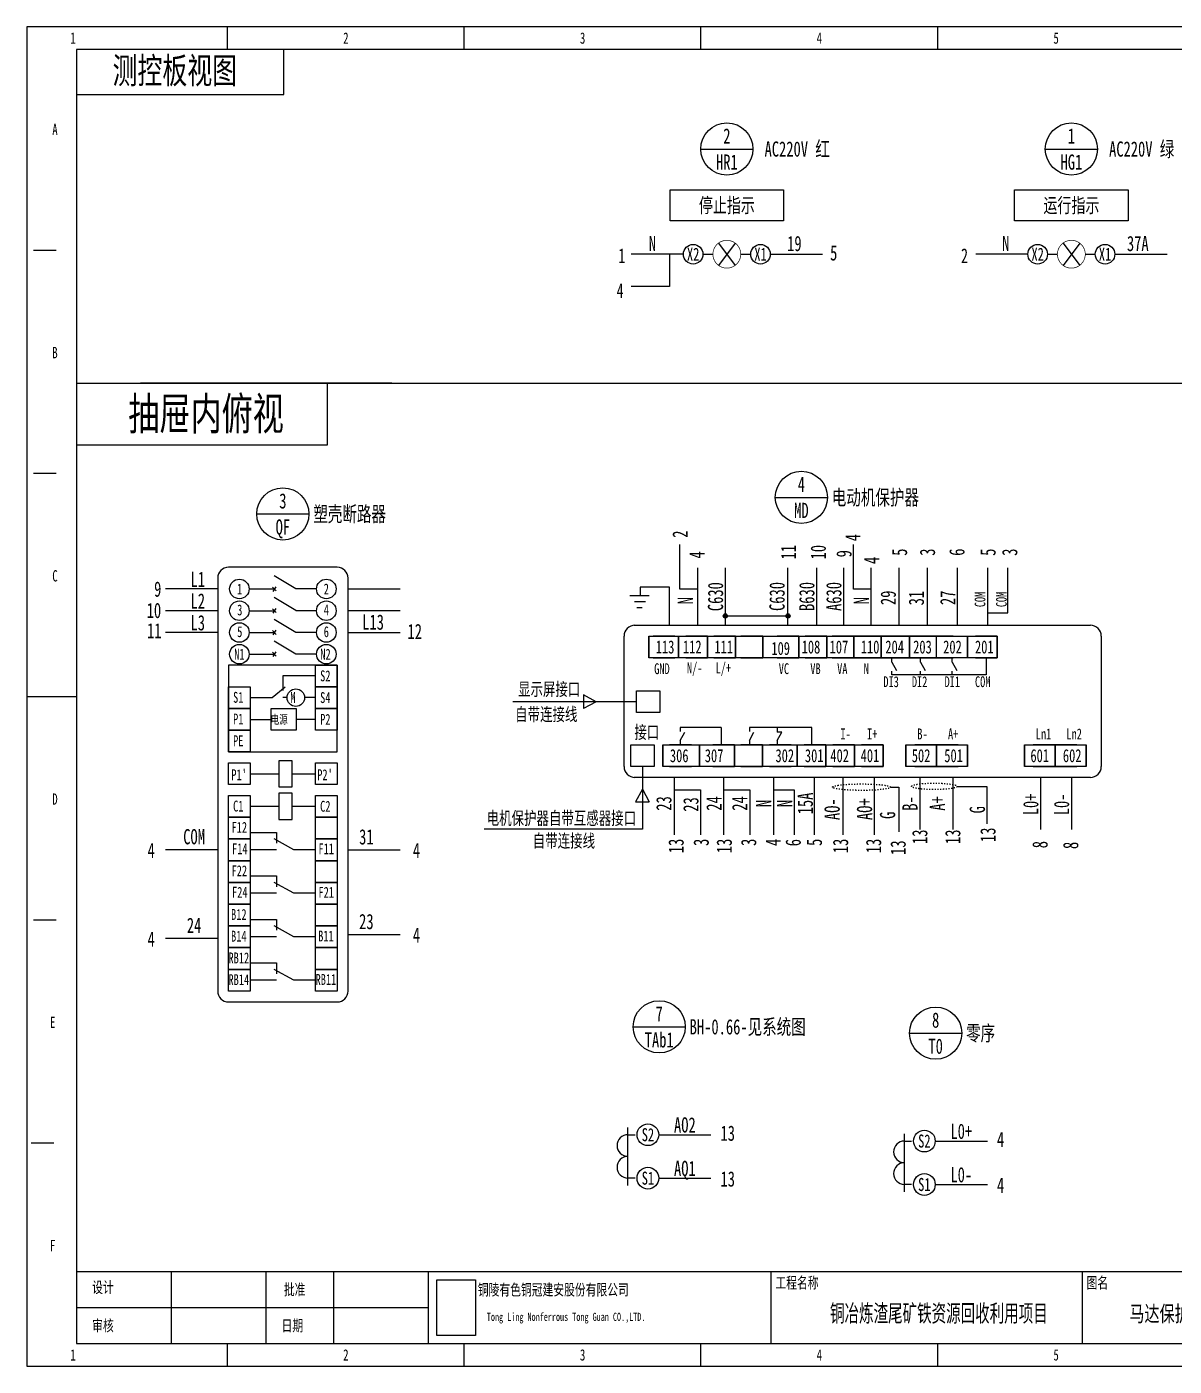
# Model space of a CAD drawing. Header units: millimetres. Extents: x 401220 to 2750366, y -101310 to 943175.
# Drawn here: x 1178653 to 1216088, y 334501 to 378199 of the extents above; entities that cross this region are included whole.
import ezdxf
from ezdxf.enums import TextEntityAlignment as Align

# ---------------------------------------------------------------- set-up
doc = ezdxf.new("R2010")
doc.units = ezdxf.units.MM
doc.linetypes.add('ACAD_ISO03W100', pattern=[30, 12, -18])
doc.layers.add('SW', color=8, linetype='Continuous', lineweight=20)
doc.styles.add('IDQSTYLE', font='NSimSun.ttf', dxfattribs={"width": 0.7})
doc.styles.add('标准', font='NSimSun.ttf', dxfattribs={"width": 0.667})

msp = doc.modelspace()

# ---------------------------------------------------------------- hatches: boundary and pattern name
h = msp.add_hatch(color=256)
h.dxf.hatch_style = 1
h.paths.add_polyline_path([(1201443.53737, 359049.75983, 0.4142135624), (1201374.94872, 358981.17119, 0.4142135624), (1201443.53737, 358912.58255)])
h.paths.add_polyline_path([(1201443.53737, 359049.75983), (1201443.53737, 358981.17119), (1201512.12601, 358981.17119, 0.4142135624)])
h.paths.add_polyline_path([(1201512.12601, 358981.17119), (1201443.53737, 358981.17119), (1201443.53737, 358912.58255, 0.4142135624)])
h = msp.add_hatch(color=256)
h.dxf.hatch_style = 1
h.paths.add_polyline_path([(1203486.61432, 359049.75983, 0.4142135624), (1203418.02568, 358981.17119, 0.4142135624), (1203486.61432, 358912.58255)])
h.paths.add_polyline_path([(1203486.61432, 359049.75983), (1203486.61432, 358981.17119), (1203555.20296, 358981.17119, 0.4142135624)])
h.paths.add_polyline_path([(1203555.20296, 358981.17119), (1203486.61432, 358981.17119), (1203486.61432, 358912.58255, 0.4142135624)])

# ---------------------------------------------------------------- linework, layer by layer
at = {"ltscale": 4}
for p, q in [((1185200.16428, 377463.75772), (1185200.16428, 378199.42319)), ((1192924.65166, 377463.75772), (1192924.65166, 378199.42319)), ((1200649.13904, 377463.75772), (1200649.13904, 378199.42319)), ((1208373.62642, 377463.75772), (1208373.62642, 378199.42319)), ((1187039.32794, 375992.42679), (1187039.32794, 377463.75772)), ((1180271.20566, 375992.42679), (1187039.32794, 375992.42679)), ((1178873.44128, 370916.33509), (1179609.10675, 370916.33509)), ((1178873.44128, 363633.24698), (1179609.10675, 363633.24698)), ((1178652.74164, 356350.15888), (1180271.20566, 356350.15888)), ((1178873.44128, 349067.07078), (1179609.10675, 349067.07078)), ((1178799.87473, 341783.98268), (1179535.5402, 341783.98268)), ((1180271.20566, 337590.68953), (1238535.91048, 337590.68953)), ((1183361.00062, 337590.68953), (1183361.00062, 335236.56004)), ((1186450.79557, 337590.68953), (1186450.79557, 335236.56004)), ((1188657.79196, 337590.68953), (1188657.79196, 335236.56004)), ((1191747.58692, 337590.68953), (1191747.58692, 335236.56004)), ((1202929.70198, 337590.68953), (1202929.70198, 335236.56004)), ((1213081.8854, 337590.68953), (1213081.8854, 335236.56004)), ((1180271.20566, 336413.62479), (1191747.58692, 336413.62479)), ((1185200.16428, 334500.89458), (1185200.16428, 335236.56004)), ((1192924.65166, 334500.89458), (1192924.65166, 335236.56004)), ((1200649.13904, 334500.89458), (1200649.13904, 335236.56004)), ((1208373.62642, 334500.89458), (1208373.62642, 335236.56004))]:
    msp.add_line(p, q, dxfattribs=at)
for p, q in [((1200642.66043, 374211.41144), (1202344.49176, 374211.41144)), ((1211882.63998, 374211.41144), (1213584.47131, 374211.41144)), ((1199641.11283, 372880.87693), (1203346.03935, 372880.87693)), ((1199641.11283, 371871.33808), (1199641.11283, 372880.87693)), ((1203346.03935, 372880.87693), (1203346.03935, 371871.33808)), ((1210881.09239, 372880.87693), (1214586.01891, 372880.87693)), ((1210881.09239, 371871.33808), (1210881.09239, 372880.87693)), ((1214586.01891, 372880.87693), (1214586.01891, 371871.33808)), ((1203346.03935, 371871.33808), (1199641.11283, 371871.33808)), ((1214586.01891, 371871.33808), (1210881.09239, 371871.33808)), ((1201219.86542, 371142.44227), (1201764.45144, 370416.32757)), ((1212459.84497, 371142.44227), (1213004.431, 370416.32757)), ((1200075.38332, 370779.38475), (1198373.55199, 370779.38475)), ((1199625.32436, 370779.38475), (1199625.32436, 369729.57611)), ((1200712.15221, 370779.38486), (1200924.88132, 370779.38492)), ((1200924.88132, 370779.38492), (1201038.33674, 370779.38492)), ((1201945.98012, 370779.38492), (1202059.43554, 370779.38492)), ((1202059.43554, 370779.38492), (1202272.16426, 370779.38486)), ((1202911.76887, 370779.38475), (1204613.6002, 370779.38475)), ((1211315.36287, 370779.38475), (1209613.53154, 370779.38475)), ((1211952.13177, 370779.38486), (1212164.86087, 370779.38492)), ((1212164.86087, 370779.38492), (1212278.3163, 370779.38492)), ((1213185.95967, 370779.38492), (1213299.41509, 370779.38492)), ((1213299.41509, 370779.38492), (1213512.14382, 370779.38486)), ((1214151.74842, 370779.38475), (1215853.57975, 370779.38475)), ((1199625.32436, 369729.57611), (1198373.55199, 369729.57611)), ((1180271.20566, 366569.92199), (1238535.91048, 366569.92199)), ((1190562.15194, 366569.92199), (1182364.79199, 366569.92199)), ((1188468.56561, 364563.27901), (1188468.56561, 366569.92199)), ((1180271.20566, 364563.27901), (1188468.56561, 364563.27901)), ((1203073.49653, 362846.96181), (1204775.32786, 362846.96181)), ((1186156.72698, 362306.14161), (1187858.55831, 362306.14161)), ((1199959.20828, 359856.23903), (1199959.20828, 361312.01173)), ((1205622.18601, 359856.23903), (1205622.18601, 361312.01173)), ((1188780.38362, 360567.00808), (1185234.90168, 360567.00808)), ((1200543.10239, 358675.18436), (1200543.10239, 360548.20184)), ((1201443.53737, 358675.18436), (1201443.53737, 360548.20184)), ((1203486.61432, 358675.18436), (1203486.61432, 360548.20184)), ((1204424.47717, 358675.18436), (1204424.47717, 360548.20184)), ((1205309.86879, 358675.18436), (1205309.86879, 360548.20184)), ((1206206.08012, 358675.18436), (1206206.08012, 360548.20184)), ((1207113.38638, 358675.18436), (1207113.38638, 360548.20184)), ((1208043.30634, 358675.18436), (1208043.30634, 360548.20184)), ((1209020.88363, 358675.18436), (1209020.88363, 360548.20184)), ((1210003.03411, 358675.18436), (1210003.03411, 360548.20184)), ((1210664.65794, 359079.69709), (1210664.65794, 360548.20184)), ((1184880.35348, 360212.45989), (1184880.35348, 346739.62853)), ((1187435.54666, 359857.91169), (1186726.45027, 360283.36952)), ((1189134.93181, 346739.62853), (1189134.93181, 360212.45989)), ((1184880.35348, 359857.9117), (1183178.52215, 359857.9117)), ((1185908.54325, 359857.91169), (1186726.45027, 359857.91169)), ((1186786.51303, 359794.55903), (1186666.38752, 359921.26435)), ((1186774.82681, 359930.80463), (1186679.57355, 359781.19607)), ((1188106.74205, 359857.91169), (1187435.54666, 359857.91169)), ((1189134.93181, 359860.21592), (1190836.76314, 359860.21592)), ((1198331.84974, 359640.74027), (1198955.7277, 359640.74027)), ((1199616.91318, 359915.34894), (1198667.97843, 359915.34894)), ((1198667.97843, 359915.34894), (1198667.97843, 359640.74027)), ((1199616.91318, 359611.6931), (1199616.91318, 359915.34894)), ((1200543.10239, 359856.23903), (1199959.20828, 359856.23903)), ((1206206.08012, 359856.23903), (1205622.18601, 359856.23903)), ((1186785.76312, 359087.37398), (1186665.63761, 359214.0793)), ((1186774.0769, 359223.61958), (1186678.82364, 359074.01102)), ((1187434.79675, 359150.72664), (1186725.70036, 359576.18447)), ((1198475.54385, 359449.76717), (1198842.72203, 359449.76717)), ((1198557.25935, 359251.38068), (1198731.16052, 359251.38068)), ((1199616.91318, 358675.18436), (1199616.91318, 359611.6931)), ((1184880.35348, 359148.81531), (1183178.52215, 359148.81531)), ((1185908.54325, 359148.8153), (1186726.45027, 359148.8153)), ((1187435.54666, 358441.63026), (1186726.45027, 358867.08809)), ((1188106.74205, 359148.8153), (1187435.54666, 359148.8153)), ((1189134.93181, 359151.11953), (1190836.76314, 359151.11953)), ((1201443.53737, 358981.17119), (1202502.26718, 358981.17119)), ((1202502.26718, 358981.17119), (1203486.61432, 358981.17119)), ((1210003.03411, 359079.69709), (1210664.65794, 359079.69709)), ((1180271.20566, 358331.21718), (1180271.20566, 356324.5742)), ((1184880.35348, 358439.71892), (1183178.52215, 358439.71892)), ((1185908.54325, 358439.71892), (1186726.45027, 358439.71892)), ((1186786.51303, 358378.2776), (1186666.38752, 358504.98292)), ((1186774.82681, 358514.5232), (1186679.57355, 358364.91464)), ((1188106.74205, 358439.71892), (1187435.54666, 358439.71892)), ((1189134.93181, 358442.02314), (1190836.76314, 358442.02314)), ((1187435.54666, 357732.53387), (1186726.45027, 358157.9917)), ((1198950.19175, 358320.63617), (1198950.19175, 357611.53978)), ((1199795.25306, 358320.63617), (1199086.15667, 358320.63617)), ((1199918.53845, 358320.63617), (1199918.53845, 357611.53978)), ((1199918.53845, 357611.53978), (1199918.53845, 358320.63617)), ((1200862.99787, 358320.63617), (1200153.90148, 358320.63617)), ((1200862.99787, 357611.53978), (1200862.99787, 358320.63617)), ((1200862.99787, 358320.63617), (1200862.99787, 357611.53978)), ((1201772.24774, 358320.63617), (1201063.15135, 358320.63617)), ((1201772.24774, 357611.53978), (1201772.24774, 358320.63617)), ((1201772.24774, 358320.63617), (1201772.24774, 357611.53978)), ((1202663.20595, 358320.63617), (1201954.10956, 358320.63617)), ((1202663.20595, 358320.63617), (1202663.20595, 357611.53978)), ((1202663.20595, 357611.53978), (1202663.20595, 358320.63617)), ((1203844.64229, 358320.63617), (1203135.54591, 358320.63617)), ((1203844.64229, 357611.53978), (1203844.64229, 358320.63617)), ((1203844.64229, 358320.63617), (1203844.64229, 357611.53978)), ((1204756.53576, 358320.63617), (1204047.43937, 358320.63617)), ((1204756.53576, 357611.53978), (1204756.53576, 358320.63617)), ((1204756.53576, 358320.63617), (1204756.53576, 357611.53978)), ((1205637.34354, 358320.63617), (1204928.24715, 358320.63617)), ((1206346.43993, 358320.63617), (1205637.34354, 358320.63617)), ((1205637.34354, 358320.63617), (1205637.34354, 357611.53978)), ((1205637.34354, 357611.53978), (1205637.34354, 358320.63617)), ((1206525.97561, 358320.63617), (1205816.87922, 358320.63617)), ((1206525.97561, 357611.53978), (1206525.97561, 358320.63617)), ((1207235.07199, 358320.63617), (1206525.97561, 358320.63617)), ((1206525.97561, 358320.63617), (1206525.97561, 357611.53978)), ((1207456.68965, 358320.63617), (1206747.59327, 358320.63617)), ((1207456.68965, 357611.53978), (1207456.68965, 358320.63617)), ((1208165.78604, 358320.63617), (1207456.68965, 358320.63617)), ((1207456.68965, 358320.63617), (1207456.68965, 357611.53978)), ((1208874.88243, 358320.63617), (1208165.78604, 358320.63617)), ((1209343.80171, 357611.53978), (1209343.80171, 358320.63617)), ((1209343.80171, 358320.63617), (1209343.80171, 357611.53978)), ((1210309.73436, 358320.63617), (1209600.63797, 358320.63617)), ((1210309.73436, 357611.53978), (1210309.73436, 358320.63617)), ((1185908.54325, 357730.62253), (1186726.45027, 357730.62253)), ((1186786.51303, 357669.18121), (1186666.38752, 357795.88653)), ((1186774.82681, 357805.42681), (1186679.57355, 357655.81826)), ((1188106.74205, 357730.62253), (1187435.54666, 357730.62253)), ((1199086.15667, 357611.53978), (1199795.25306, 357611.53978)), ((1200153.90148, 357611.53978), (1200862.99787, 357611.53978)), ((1201063.15135, 357611.53978), (1201772.24774, 357611.53978)), ((1201954.10956, 357611.53978), (1202663.20595, 357611.53978)), ((1203135.54591, 357611.53978), (1203844.64229, 357611.53978)), ((1204047.43937, 357611.53978), (1204756.53576, 357611.53978)), ((1204928.24715, 357611.53978), (1205637.34354, 357611.53978)), ((1205637.34354, 357611.53978), (1206346.43993, 357611.53978)), ((1205816.87922, 357611.53978), (1206525.97561, 357611.53978)), ((1206525.97561, 357611.53978), (1207235.07199, 357611.53978)), ((1206747.59327, 357611.53978), (1207456.68965, 357611.53978)), ((1206880.5238, 357473.4793), (1206880.5238, 357611.53978)), ((1206880.5238, 357473.4793), (1207029.95143, 357202.19018)), ((1207456.68965, 357611.53978), (1208165.78604, 357611.53978)), ((1207811.23785, 357473.4793), (1207811.23785, 357611.53978)), ((1207811.23785, 357473.4793), (1207960.66547, 357202.19018)), ((1208165.78604, 357611.53978), (1208874.88243, 357611.53978)), ((1208846.85642, 357473.4793), (1208846.85642, 357611.53978)), ((1208846.85642, 357473.4793), (1208996.28404, 357202.19018)), ((1209600.63797, 357611.53978), (1210309.73436, 357611.53978)), ((1209955.18616, 357611.53978), (1209955.18616, 357053.32534)), ((1188780.38362, 357376.07434), (1185234.90168, 357376.07434)), ((1185234.90168, 357376.07434), (1185234.90168, 354539.68879)), ((1187146.55466, 357021.52615), (1187007.64265, 357021.52615)), ((1187007.64265, 357021.52615), (1187007.64265, 356545.82418)), ((1188071.28723, 357021.52615), (1187146.55466, 357021.52615)), ((1188071.28723, 357376.07434), (1188780.38362, 357376.07434)), ((1188071.28723, 356666.97795), (1188071.28723, 357376.07434)), ((1188780.38362, 357376.07434), (1188780.38362, 356666.97795)), ((1188780.38362, 354539.68879), (1188780.38362, 357376.07434)), ((1206880.5238, 357053.32534), (1206880.5238, 357181.32708)), ((1209955.18616, 357053.32534), (1206880.5238, 357053.32534)), ((1207811.23785, 357053.32534), (1207811.23785, 357181.32708)), ((1208846.85642, 357053.32534), (1208846.85642, 357181.32708)), ((1185234.90168, 356666.97795), (1185943.99807, 356666.97795)), ((1185234.90168, 355957.88156), (1185234.90168, 356666.97795)), ((1185943.99807, 356666.97795), (1185943.99807, 355957.88156)), ((1186653.09445, 356312.42976), (1187085.3909, 356665.99531)), ((1188780.38362, 356666.97795), (1188071.28723, 356666.97795)), ((1188071.28723, 356666.97795), (1188780.38362, 356666.97795)), ((1188071.28723, 355957.88156), (1188071.28723, 356666.97795)), ((1188780.38362, 356666.97795), (1188780.38362, 355957.88156)), ((1185943.99807, 356312.42976), (1186653.09445, 356312.42976)), ((1187146.55466, 356312.42976), (1187007.64265, 356312.42976)), ((1188071.28723, 356312.42976), (1187713.83177, 356312.42976)), ((1198543.07375, 356179.59286), (1194514.27879, 356179.59286)), ((1197223.75208, 356179.59286), (1196811.1465, 356401.45767)), ((1196811.1465, 356401.45767), (1196811.1465, 355957.72806)), ((1197223.75208, 356179.59286), (1196811.1465, 355957.72806)), ((1198543.07375, 356533.50975), (1199304.35617, 356533.50975)), ((1198543.07375, 355825.67598), (1198543.07375, 356533.50975)), ((1199304.35617, 356533.50975), (1199304.35617, 355825.67598)), ((1185943.99807, 355957.88156), (1185234.90168, 355957.88156)), ((1185234.90168, 355957.88156), (1185943.99807, 355957.88156)), ((1185234.90168, 355248.78518), (1185234.90168, 355957.88156)), ((1185943.99807, 355957.88156), (1185943.99807, 355248.78518)), ((1186622.49466, 355957.88156), (1187440.08145, 355957.88156)), ((1186622.49466, 355248.78518), (1186622.49466, 355957.88156)), ((1187440.08145, 355957.88156), (1187440.08145, 355248.78518)), ((1188780.38362, 355957.88156), (1188071.28723, 355957.88156)), ((1188071.28723, 355957.88156), (1188780.38362, 355957.88156)), ((1188071.28723, 355248.78518), (1188071.28723, 355957.88156)), ((1188780.38362, 355957.88156), (1188780.38362, 355248.78518)), ((1199304.35617, 355825.67598), (1198543.07375, 355825.67598)), ((1185943.99807, 355603.33337), (1186622.49466, 355603.33337)), ((1188071.28723, 355603.33337), (1187440.08145, 355603.33337)), ((1201306.35688, 355333.36868), (1199970.72161, 355333.36868)), ((1199970.72161, 355333.36868), (1199970.72161, 355205.36694)), ((1201306.35688, 355333.36868), (1201306.35688, 355205.36694)), ((1204261.38278, 355333.36868), (1202228.0246, 355333.36868)), ((1202228.0246, 355333.36868), (1202228.0246, 355205.36694)), ((1203134.64816, 355333.36868), (1203134.64816, 355184.50383)), ((1204261.38278, 354775.15423), (1204261.38278, 355333.36868)), ((1185943.99807, 355248.78518), (1185234.90168, 355248.78518)), ((1185234.90168, 355248.78518), (1185943.99807, 355248.78518)), ((1185234.90168, 354539.68879), (1185234.90168, 355248.78518)), ((1185943.99807, 355248.78518), (1185943.99807, 354539.68879)), ((1187440.08145, 355248.78518), (1186622.49466, 355248.78518)), ((1188780.38362, 355248.78518), (1188071.28723, 355248.78518)), ((1199970.72161, 354913.21472), (1200120.14924, 355184.50383)), ((1199970.72161, 354913.21472), (1199970.72161, 354775.15423)), ((1201306.35688, 355205.36694), (1201306.35688, 354913.21472)), ((1201306.35688, 354913.21472), (1201306.35688, 354775.15423)), ((1202228.0246, 354913.21472), (1202377.45223, 355184.50383)), ((1202228.0246, 354913.21472), (1202228.0246, 354775.15423)), ((1203134.64816, 354913.21472), (1203284.07578, 355184.50383)), ((1203284.07578, 355184.50383), (1203134.64816, 355184.50383)), ((1203134.64816, 354913.21472), (1203134.64816, 354775.15423)), ((1185943.99807, 354539.68879), (1185234.90168, 354539.68879)), ((1185234.90168, 354539.68879), (1188780.38362, 354539.68879)), ((1198357.66885, 354773.61835), (1199118.95127, 354773.61835)), ((1198357.66885, 354065.78458), (1198357.66885, 354773.61835)), ((1199118.95127, 354773.61835), (1199118.95127, 354065.78458)), ((1199399.84244, 354775.15423), (1199399.84244, 354066.05784)), ((1200334.57437, 354775.15423), (1199625.47798, 354775.15423)), ((1200605.35961, 354066.05784), (1200605.35961, 354775.15423)), ((1200605.35961, 354775.15423), (1200605.35961, 354066.05784)), ((1201740.25205, 354775.15423), (1201031.15566, 354775.15423)), ((1201740.25205, 354775.15423), (1201740.25205, 354066.05784)), ((1201740.25205, 354066.05784), (1201740.25205, 354775.15423)), ((1202652.99138, 354775.15423), (1201943.89499, 354775.15423)), ((1202652.99138, 354066.05784), (1202652.99138, 354775.15423)), ((1202652.99138, 354775.15423), (1202652.99138, 354066.05784)), ((1203595.33613, 354775.15423), (1202886.23974, 354775.15423)), ((1203792.00788, 354066.05784), (1203792.00788, 354775.15423)), ((1203792.00788, 354775.15423), (1203792.00788, 354066.05784)), ((1204723.56779, 354775.15423), (1204014.47141, 354775.15423)), ((1204723.56779, 354775.15423), (1204723.56779, 354066.05784)), ((1204723.56779, 354066.05784), (1204723.56779, 354775.15423)), ((1205659.56852, 354775.15423), (1204950.47214, 354775.15423)), ((1205659.56852, 354066.05784), (1205659.56852, 354775.15423)), ((1205659.56852, 354775.15423), (1205659.56852, 354066.05784)), ((1206593.03164, 354775.15423), (1205883.93526, 354775.15423)), ((1206593.03164, 354066.05784), (1206593.03164, 354775.15423)), ((1207330.57245, 354775.15423), (1207330.57245, 354066.05784)), ((1208329.80188, 354775.15423), (1207620.70549, 354775.15423)), ((1208329.80188, 354066.05784), (1208329.80188, 354775.15423)), ((1209038.89827, 354775.15423), (1208329.80188, 354775.15423)), ((1208329.80188, 354775.15423), (1208329.80188, 354066.05784)), ((1209345.73722, 354066.05784), (1209345.73722, 354775.15423)), ((1209345.73722, 354066.05784), (1209345.73722, 354775.15423)), ((1209345.73722, 354775.15423), (1209345.73722, 354066.05784)), ((1211200.54326, 354775.15423), (1211200.54326, 354066.05784)), ((1212199.77269, 354775.15423), (1211490.6763, 354775.15423)), ((1212199.77269, 354066.05784), (1212199.77269, 354775.15423)), ((1212908.86907, 354775.15423), (1212199.77269, 354775.15423)), ((1212199.77269, 354775.15423), (1212199.77269, 354066.05784)), ((1213215.70803, 354066.05784), (1213215.70803, 354775.15423)), ((1213215.70803, 354066.05784), (1213215.70803, 354775.15423)), ((1213215.70803, 354775.15423), (1213215.70803, 354066.05784)), ((1185234.90168, 354185.1406), (1185943.99807, 354185.1406)), ((1185234.90168, 353476.04421), (1185234.90168, 354185.1406)), ((1185943.99807, 354185.1406), (1185943.99807, 353476.04421)), ((1187306.08543, 354256.05023), (1186880.62759, 354256.05023)), ((1186880.62759, 354256.05023), (1186880.62759, 353405.13456)), ((1187306.08543, 353405.13456), (1187306.08543, 354256.05023)), ((1188071.28723, 354185.1406), (1188780.38362, 354185.1406)), ((1188071.28723, 353476.04421), (1188071.28723, 354185.1406)), ((1188780.38362, 354185.1406), (1188780.38362, 353476.04421)), ((1199118.95127, 354065.78458), (1198357.66885, 354065.78458)), ((1198738.31006, 354065.78458), (1198738.31006, 352021.58823)), ((1199625.47798, 354066.05784), (1200334.57437, 354066.05784)), ((1201031.15566, 354066.05784), (1201740.25205, 354066.05784)), ((1201943.89499, 354066.05784), (1202652.99138, 354066.05784)), ((1202886.23974, 354066.05784), (1203595.33613, 354066.05784)), ((1204014.47141, 354066.05784), (1204723.56779, 354066.05784)), ((1204950.47214, 354066.05784), (1205659.56852, 354066.05784)), ((1205883.93526, 354066.05784), (1206593.03164, 354066.05784)), ((1207620.70549, 354066.05784), (1208329.80188, 354066.05784)), ((1208329.80188, 354066.05784), (1209038.89827, 354066.05784)), ((1211490.6763, 354066.05784), (1212199.77269, 354066.05784)), ((1212199.77269, 354066.05784), (1212908.86907, 354066.05784)), ((1185943.99807, 353830.5924), (1186880.62759, 353830.5924)), ((1187306.08543, 353830.5924), (1188071.28723, 353830.5924)), ((1199788.68118, 351838.49217), (1199788.68118, 353711.50965)), ((1201397.57469, 351838.49217), (1201397.57469, 353711.50965)), ((1203023.34301, 351838.49217), (1203023.34301, 353711.50965)), ((1204348.64686, 351838.49217), (1204348.64686, 353711.50965)), ((1205289.39803, 351838.49217), (1205289.39803, 353711.50965)), ((1206306.68978, 351838.49217), (1206306.68978, 353711.50965)), ((1207785.69353, 353711.50965), (1207785.69353, 352009.67832)), ((1208862.89217, 353711.50965), (1208862.89217, 352009.67832)), ((1211725.28059, 353711.50965), (1211725.28059, 352009.67832)), ((1212732.86298, 353711.50965), (1212732.86298, 352009.67832)), ((1185943.99807, 353476.04421), (1185234.90168, 353476.04421)), ((1185234.90168, 353121.49601), (1185943.99807, 353121.49601)), ((1185234.90168, 352412.39963), (1185234.90168, 353121.49601)), ((1185943.99807, 353121.49601), (1185943.99807, 352412.39963)), ((1186880.62759, 353405.13456), (1187306.08543, 353405.13456)), ((1187306.08543, 353192.40565), (1186880.62759, 353192.40565)), ((1186880.62759, 353192.40565), (1186880.62759, 352341.48999)), ((1187306.08543, 352341.48999), (1187306.08543, 353192.40565)), ((1188780.38362, 353476.04421), (1188071.28723, 353476.04421)), ((1188071.28723, 353121.49601), (1188780.38362, 353121.49601)), ((1188071.28723, 352412.39963), (1188071.28723, 353121.49601)), ((1188780.38362, 353121.49601), (1188780.38362, 352412.39963)), ((1198738.31006, 353324.99704), (1198516.44526, 352912.39147)), ((1198738.31006, 353324.99704), (1198960.17486, 352912.39147)), ((1199788.68118, 353305.37637), (1200635.79717, 353305.37637)), ((1200635.79717, 353305.37637), (1200635.79717, 351838.49217)), ((1201397.57469, 353305.37637), (1202244.69067, 353305.37637)), ((1202244.69067, 353305.37637), (1202244.69067, 351838.49217)), ((1203023.34301, 353305.37637), (1203688.97325, 353305.37637)), ((1203688.97325, 353305.37637), (1203688.97325, 351838.49217)), ((1206833.5383, 353391.02749), (1207101.58059, 353391.02749)), ((1207101.58059, 353391.02749), (1207101.58059, 351933.37291)), ((1209007.60505, 353412.88954), (1209970.52151, 353412.88954)), ((1209970.52151, 353412.88954), (1209970.52151, 352196.62382)), ((1185943.99807, 352766.94782), (1186880.62759, 352766.94782)), ((1187306.08543, 352766.94782), (1188071.28723, 352766.94782)), ((1198516.44526, 352912.39147), (1198960.17486, 352912.39147)), ((1185234.90168, 352412.39963), (1185943.99807, 352412.39963)), ((1185234.90168, 351703.30324), (1185234.90168, 352412.39963)), ((1185943.99807, 352412.39963), (1185234.90168, 352412.39963)), ((1185943.99807, 352412.39963), (1185943.99807, 351703.30324)), ((1186880.62759, 352341.48999), (1187306.08543, 352341.48999)), ((1188071.28723, 352412.39963), (1188780.38362, 352412.39963)), ((1188071.28723, 351703.30324), (1188071.28723, 352412.39963)), ((1188780.38362, 352412.39963), (1188071.28723, 352412.39963)), ((1188780.38362, 352412.39963), (1188780.38362, 351703.30324)), ((1185943.99807, 351916.03222), (1186795.05425, 351916.03221)), ((1186795.05425, 351916.03221), (1186795.05423, 351561.48401)), ((1198738.31006, 352021.58823), (1193577.97228, 352021.58823)), ((1184880.35348, 351348.75505), (1183178.52215, 351348.75505)), ((1185943.99807, 351703.30324), (1185234.90168, 351703.30324)), ((1185234.90168, 351703.30324), (1185943.99807, 351703.30324)), ((1185234.90168, 350994.20685), (1185234.90168, 351703.30324)), ((1185943.99807, 351703.30324), (1185943.99807, 350994.20685)), ((1186795.05422, 351348.7551), (1185943.99807, 351348.75511)), ((1187362.33133, 351348.75507), (1186724.1446, 351703.3033)), ((1188071.28723, 351348.75506), (1187362.33133, 351348.75507)), ((1188780.38362, 351703.30324), (1188071.28723, 351703.30324)), ((1188071.28723, 351703.30324), (1188780.38362, 351703.30324)), ((1188071.28723, 350994.20685), (1188071.28723, 351703.30324)), ((1188780.38362, 351703.30324), (1188780.38362, 350994.20685)), ((1189134.93181, 351348.75505), (1190836.76314, 351348.75505)), ((1185943.99807, 350994.20685), (1185234.90168, 350994.20685)), ((1185234.90168, 350994.20685), (1185943.99807, 350994.20685)), ((1185234.90168, 350285.11046), (1185234.90168, 350994.20685)), ((1185943.99807, 350994.20685), (1185943.99807, 350285.11046)), ((1188780.38362, 350994.20685), (1188071.28723, 350994.20685)), ((1188071.28723, 350994.20685), (1188780.38362, 350994.20685)), ((1188071.28723, 350285.11046), (1188071.28723, 350994.20685)), ((1188780.38362, 350994.20685), (1188780.38362, 350285.11046)), ((1185943.99807, 350497.83945), (1186795.05425, 350497.83943)), ((1186795.05425, 350497.83943), (1186795.05423, 350143.29124)), ((1185943.99807, 350285.11046), (1185234.90168, 350285.11046)), ((1185234.90168, 350285.11046), (1185943.99807, 350285.11046)), ((1185234.90168, 349576.01408), (1185234.90168, 350285.11046)), ((1185943.99807, 350285.11046), (1185943.99807, 349576.01408)), ((1187362.33133, 349930.56229), (1186724.1446, 350285.11052)), ((1188780.38362, 350285.11046), (1188071.28723, 350285.11046)), ((1188071.28723, 350285.11046), (1188780.38362, 350285.11046)), ((1188071.28723, 349576.01408), (1188071.28723, 350285.11046)), ((1188780.38362, 350285.11046), (1188780.38362, 349576.01408)), ((1186795.05422, 349930.56232), (1185943.99807, 349930.56234)), ((1188071.28723, 349930.56228), (1187362.33133, 349930.56229)), ((1185234.90168, 349576.01408), (1185943.99807, 349576.01408)), ((1185234.90168, 348866.91769), (1185234.90168, 349576.01408)), ((1185943.99807, 349576.01408), (1185234.90168, 349576.01408)), ((1185943.99807, 349576.01408), (1185943.99807, 348866.91769)), ((1188071.28723, 349576.01408), (1188780.38362, 349576.01408)), ((1188071.28723, 348866.91769), (1188071.28723, 349576.01408)), ((1188780.38362, 349576.01408), (1188071.28723, 349576.01408)), ((1188780.38362, 349576.01408), (1188780.38362, 348866.91769)), ((1185943.99807, 348866.91769), (1185234.90168, 348866.91769)), ((1185234.90168, 348866.91769), (1185943.99807, 348866.91769)), ((1185234.90168, 348157.8213), (1185234.90168, 348866.91769)), ((1185943.99807, 349079.64667), (1186795.05425, 349079.64666)), ((1185943.99807, 348866.91769), (1185943.99807, 348157.8213)), ((1187362.33133, 348512.36952), (1186724.1446, 348866.91775)), ((1186795.05425, 349079.64666), (1186795.05423, 348725.09846)), ((1188780.38362, 348866.91769), (1188071.28723, 348866.91769)), ((1188071.28723, 348866.91769), (1188780.38362, 348866.91769)), ((1188071.28723, 348157.8213), (1188071.28723, 348866.91769)), ((1188780.38362, 348866.91769), (1188780.38362, 348157.8213)), ((1184880.35348, 348456.69741), (1183178.52215, 348456.69741)), ((1186795.05422, 348512.36955), (1185943.99807, 348512.36956)), ((1188071.28723, 348512.36951), (1187362.33133, 348512.36952)), ((1189134.93181, 348586.14425), (1190836.76314, 348586.14425)), ((1185943.99807, 348157.8213), (1185234.90168, 348157.8213)), ((1185234.90168, 348157.8213), (1185943.99807, 348157.8213)), ((1185234.90168, 347448.72491), (1185234.90168, 348157.8213)), ((1185943.99807, 348157.8213), (1185943.99807, 347448.72491)), ((1188780.38362, 348157.8213), (1188071.28723, 348157.8213)), ((1188071.28723, 348157.8213), (1188780.38362, 348157.8213)), ((1188071.28723, 347448.72491), (1188071.28723, 348157.8213)), ((1188780.38362, 348157.8213), (1188780.38362, 347448.72491)), ((1185943.99807, 347448.72491), (1185234.90168, 347448.72491)), ((1185234.90168, 347448.72491), (1185943.99807, 347448.72491)), ((1185234.90168, 346739.62853), (1185234.90168, 347448.72491)), ((1185943.99807, 347661.4539), (1186795.05425, 347661.45388)), ((1185943.99807, 347448.72491), (1185943.99807, 346739.62853)), ((1187362.33133, 347094.17674), (1186724.1446, 347448.72497)), ((1186795.05425, 347661.45388), (1186795.05423, 347306.90569)), ((1188780.38362, 347448.72491), (1188071.28723, 347448.72491)), ((1188071.28723, 347448.72491), (1188780.38362, 347448.72491)), ((1188071.28723, 346739.62853), (1188071.28723, 347448.72491)), ((1188780.38362, 347448.72491), (1188780.38362, 346739.62853)), ((1186795.05422, 347094.17677), (1185943.99807, 347094.17679)), ((1188071.28723, 347094.17673), (1187362.33133, 347094.17674)), ((1185943.99807, 346739.62853), (1185234.90168, 346739.62853)), ((1188780.38362, 346739.62853), (1188071.28723, 346739.62853)), ((1185234.90168, 346385.08033), (1188780.38362, 346385.08033)), ((1198435.55723, 345573.54896), (1200137.38857, 345573.54896)), ((1207454.31693, 345367.12344), (1209156.14826, 345367.12344)), ((1198266.84731, 340399.20792), (1198266.84731, 342290.13162)), ((1198266.84731, 342053.76615), (1198503.21277, 342053.76615)), ((1199271.87326, 342053.76615), (1200973.70459, 342053.76615)), ((1207285.607, 340192.78239), (1207285.607, 342083.70609)), ((1207285.607, 341847.34063), (1207521.97247, 341847.34063)), ((1208290.63295, 341847.34063), (1209992.46428, 341847.34063)), ((1198503.21277, 340635.57338), (1198266.84731, 340635.57338)), ((1199271.87326, 340635.57338), (1200973.70459, 340635.57338)), ((1207521.97247, 340429.14785), (1207285.607, 340429.14785)), ((1208290.63295, 340429.14785), (1209992.46428, 340429.14785))]:
    msp.add_line(p, q)
at = {"ltscale": 10}
for p, q in [((1198463.43865, 358675.18436), (1206972.5953, 358675.18436)), ((1198869.00746, 358675.18436), (1207378.16412, 358675.18436)), ((1200334.21424, 358675.18436), (1208843.37089, 358675.18436)), ((1200673.66882, 358675.18436), (1209182.82548, 358675.18436)), ((1201646.36842, 358675.18436), (1213352.60205, 358675.18436)), ((1198138.04036, 354066.05784), (1198138.04036, 358320.63617)), ((1213707.15025, 358320.63617), (1213707.15025, 354066.05784)), ((1206972.5953, 353711.50965), (1198463.43865, 353711.50965)), ((1207378.16412, 353711.50965), (1198869.00746, 353711.50965)), ((1209182.82548, 353711.50965), (1200673.66882, 353711.50965)), ((1213352.60205, 353711.50965), (1201646.36842, 353711.50965))]:
    msp.add_line(p, q, dxfattribs=at)
at = {"ltscale": 4}
for points in [[(1178652.74164, 334500.89458), (1239271.57594, 334500.89458), (1239271.57594, 378199.42319), (1178652.74164, 378199.42319)], [(1180271.20566, 335236.56004), (1238535.91048, 335236.56004), (1238535.91048, 377463.75772), (1180271.20566, 377463.75772)]]:
    msp.add_lwpolyline(points, close=True, dxfattribs=at)
at = {"const_width": 22.69108}
for points in [[(1201038.33674, 370779.38492, 1), (1201945.98012, 370779.38492, 1)], [(1212278.3163, 370779.38492, 1), (1213185.95967, 370779.38492, 1)]]:
    msp.add_lwpolyline(points, format="xyb", close=True, dxfattribs=at)
for points in [[(1201764.45144, 371142.44227), (1201219.86542, 370416.32757)], [(1213004.431, 371142.44227), (1212459.84497, 370416.32757)]]:
    msp.add_lwpolyline(points)
for points in [[(1198950.19175, 358320.63617), (1210309.73436, 358320.63617), (1210309.73436, 357611.53978), (1198950.19175, 357611.53978)], [(1209343.80171, 357611.53978), (1208335.94888, 357611.53978), (1208335.94888, 358320.63617), (1209343.80171, 358320.63617)], [(1210309.73436, 357611.53978), (1209343.80171, 357611.53978), (1209343.80171, 358320.63617), (1210309.73436, 358320.63617)], [(1199399.84244, 354775.15423), (1206593.03164, 354775.15423), (1206593.03164, 354066.05784), (1199399.84244, 354066.05784)], [(1207330.57245, 354775.15423), (1209345.73722, 354775.15423), (1209345.73722, 354066.05784), (1207330.57245, 354066.05784)], [(1211200.54326, 354775.15423), (1213215.70803, 354775.15423), (1213215.70803, 354066.05784), (1211200.54326, 354066.05784)], [(1192035.42848, 337323.27689), (1193290.95089, 337323.27689), (1193290.95089, 335503.38995), (1192035.42848, 335503.38995)]]:
    msp.add_lwpolyline(points, close=True)
for centre, radius in [((1201493.57609, 374211.41144), 850.91567), ((1212733.55565, 374211.41144), 850.91567), ((1200393.05884, 370779.38486), 319.09337), ((1202591.25764, 370779.38486), 319.09337), ((1211633.03839, 370779.38486), 319.09337), ((1213831.23719, 370779.38486), 319.09337), ((1203924.4122, 362846.96181), 850.91567), ((1187007.64265, 362306.14161), 850.91567), ((1185589.44987, 359857.9117), 319.09337), ((1188425.83542, 359857.9117), 319.09337), ((1185589.44987, 359148.81531), 319.09337), ((1188425.83542, 359148.81531), 319.09337), ((1201443.53737, 358981.17119), 68.58864), ((1203486.61432, 358981.17119), 68.58864), ((1185589.44987, 358439.71892), 319.09337), ((1188425.83542, 358439.71892), 319.09337), ((1185589.44987, 357730.62253), 319.09337), ((1188425.83542, 357730.62253), 319.09337), ((1187430.19322, 356312.42976), 283.63856), ((1199286.4729, 345573.54896), 850.91567), ((1208305.2326, 345367.12344), 850.91567), ((1198917.32506, 342053.76615), 354.54819), ((1207936.08476, 341847.34063), 354.54819), ((1198917.32506, 340635.57338), 354.54819), ((1207936.08476, 340429.14785), 354.54819)]:
    msp.add_circle(centre, radius)
for centre, start, end in [((1185234.90168, 360212.45989), 90, 180), ((1188780.38362, 360212.45989), 0, 90), ((1185234.90168, 346739.62853), 180, 270), ((1188780.38362, 346739.62853), 270, 0), ((1198266.84731, 341699.21796), 90, 270), ((1207285.607, 341492.79244), 90, 270), ((1198266.84731, 340990.12157), 90, 270), ((1207285.607, 340783.69605), 90, 270)]:
    msp.add_arc(centre, 354.54819, start, end)
at = {"ltscale": 10}
for centre, start, end in [((1198492.58855, 358320.63617), 90, 180), ((1213352.60205, 358320.63617), 0, 90), ((1198492.58855, 354066.05784), 180, 270), ((1213352.60205, 354066.05784), 270, 0)]:
    msp.add_arc(centre, 354.54819, start, end, dxfattribs=at)
at = {"linetype": 'ACAD_ISO03W100', "ltscale": 3}
for centre, major_axis, ratio in [((1208264.84592, 353418.34614), (-743.76719, 0), 0.1409588876), ((1205887.9054, 353391.69589), (-945.65211, 0), 0.1108659243)]:
    msp.add_ellipse(centre, major_axis=major_axis, ratio=ratio, dxfattribs=at)
for p in [(1201492.15843, 370779.38492), (1212732.13798, 370779.38492)]:
    msp.add_point(p)

# ---------------------------------------------------------------- texts
at = {"style": 'IDQSTYLE', "width": 0.7}
for s, p in [('1', (1180160.85584, 377537.32427)), ('2', (1189062.40797, 377537.32427)), ('3', (1196786.89535, 377537.32427)), ('4', (1204511.38273, 377537.32427)), ('5', (1212235.87011, 377537.32427)), ('A', (1179572.32347, 374557.87914)), ('B', (1179572.32347, 367274.79104)), ('C', (1179572.32347, 359991.70293)), ('D', (1179572.32347, 352708.61483)), ('E', (1179498.75693, 345425.52673)), ('F', (1179498.75693, 338142.43863)), ('1', (1180160.85584, 334574.46112)), ('2', (1189062.40797, 334574.46112)), ('3', (1196786.89535, 334574.46112)), ('4', (1204511.38273, 334574.46112)), ('5', (1212235.87011, 334574.46112))]:
    msp.add_text(s, height=368.5684, dxfattribs=at).set_placement(p, align=Align.BOTTOM_CENTER)
for s, height, p in [('测控板视图', 850.915665, (1183482.3464, 376788.04665)), ('抽屉内俯视 ', 1063.644581, (1184753.86188, 365602.65171))]:
    msp.add_text(s, height=height, dxfattribs=at).set_placement(p, align=Align.MIDDLE)
for s, height, p in [('2', 496.36747, (1201493.57609, 374636.86927)), ('1', 496.36747, (1212733.55565, 374636.86927)), ('HR1', 496.367471, (1201493.57609, 373785.9536)), ('HG1', 496.367471, (1212733.55565, 373785.9536)), ('停止指示', 478.640062, (1201493.57609, 372376.10751)), ('运行指示', 478.640062, (1212733.55565, 372375.03848)), ('1', 478.64006, (1198066.59182, 370730.72771)), ('X2', 425.457833, (1200393.05884, 370779.38486)), ('X1', 425.457833, (1202591.25764, 370779.38486)), ('2', 478.64006, (1209246.6266, 370730.72771)), ('X2', 425.457833, (1211633.03839, 370779.38486)), ('X1', 425.457833, (1213831.23719, 370779.38486)), ('4', 478.64006, (1198010.87124, 369589.2745)), ('4', 496.36747, (1203924.4122, 363272.41965)), ('3', 496.36747, (1187007.64265, 362731.59944)), ('MD', 496.367471, (1203924.4122, 362421.50398)), ('QF', 496.367471, (1187007.64265, 361880.68378)), ('1', 354.54819, (1185600.45951, 359857.91169)), ('2', 354.54819, (1188425.83542, 359857.9117)), ('3', 354.54819, (1185600.45951, 359174.25414)), ('4', 354.54819, (1188425.83542, 359174.25414)), ('5', 354.54819, (1185600.45951, 358465.15775)), ('6', 354.54819, (1188425.83542, 358465.15775)), ('N1', 354.548194, (1185589.88659, 357729.8856)), ('N2', 354.548194, (1188399.51135, 357729.8856)), ('S2', 354.548194, (1188392.07472, 357023.52482)), ('S1', 354.548194, (1185552.22738, 356323.46771)), ('S4', 354.548194, (1188392.07472, 356314.42843)), ('P1', 354.548194, (1185552.22738, 355614.37132)), ('P2', 354.548194, (1188392.07472, 355605.33204)), ('PE', 354.548194, (1185552.22738, 354905.27493)), ('C1', 354.548194, (1185552.22738, 352775.4992)), ('C2', 354.548194, (1188392.07472, 352768.94649)), ('F12', 354.548194, (1185586.62498, 352082.82805)), ('F14', 354.548194, (1185603.12479, 351382.05135)), ('F11', 354.548194, (1188422.39804, 351381.43815)), ('F22', 354.548194, (1185586.62498, 350664.63527)), ('F24', 354.548194, (1185603.12479, 349963.85858)), ('F21', 354.548194, (1188422.39804, 349963.24538)), ('B12', 354.548194, (1185570.7794, 349240.12939)), ('B14', 354.548194, (1185570.7794, 348531.033)), ('B11', 354.548194, (1188411.95024, 348536.42621)), ('RB12', 354.548194, (1185570.7794, 347821.93661)), ('RB14', 354.548194, (1185570.7794, 347112.84022)), ('RB11', 354.548194, (1188411.95024, 347118.23344)), ('7', 496.36747, (1199286.4729, 345999.0068)), ('8', 496.36747, (1208305.2326, 345792.58127)), ('TAb1', 496.367471, (1199286.4729, 345148.09113)), ('T0', 496.367471, (1208305.2326, 344941.66561)), ('S2', 425.457833, (1198917.32506, 342053.76615)), ('S2', 425.457833, (1207936.08476, 341847.34063)), ('S1', 425.457833, (1198917.32506, 340635.57338)), ('S1', 425.457833, (1207936.08476, 340429.14785)), ('马达保护器回路接线图', 515.995757, (1217087.79005, 336214.89212))]:
    msp.add_text(s, height=height, dxfattribs=at).set_placement(p, align=Align.MIDDLE_CENTER)
for s, height, p in [(' AC220V 红', 496.367471, (1202486.31103, 374211.41144)), (' AC220V 绿', 496.367471, (1213726.29059, 374211.41144)), ('电动机保护器', 496.367471, (1204917.14714, 362846.96181)), ('塑壳断路器', 496.367471, (1188000.37759, 362306.14161)), ('BH-0.66-见系统图', 496.3674713, (1200279.20784, 345573.54896)), ('零序', 496.367471, (1209297.96754, 345367.12344))]:
    msp.add_text(s, height=height, dxfattribs=at).set_placement(p, align=Align.MIDDLE_LEFT)
for s, height, p in [('N', 496.36747, (1199064.96102, 370881.21756)), ('19', 496.367471, (1203696.02738, 370881.21756)), ('5', 496.36747, (1204979.44304, 370575.49798)), ('N', 496.36747, (1210591.71502, 370881.21756)), ('37A', 496.367471, (1214900.13152, 370881.21756)), ('9', 496.36747, (1182924.86985, 359605.55113)), ('L1', 496.367471, (1184232.21065, 359926.51711)), ('L2', 496.367471, (1184232.21065, 359217.42073)), ('10', 496.367471, (1182800.21173, 358909.8131)), ('L3', 496.367471, (1184232.21065, 358508.32434)), ('L13', 496.367471, (1189950.83091, 358529.08401)), ('11', 496.367471, (1182812.98167, 358249.22796)), ('12', 496.367471, (1191310.89494, 358224.13773)), ('COM', 496.367471, (1184111.38243, 351528.29491)), ('31', 496.367471, (1189731.62124, 351523.40971)), ('4', 496.36747, (1182711.77768, 351081.48707)), ('4', 496.36747, (1191366.88747, 351081.48707)), ('23', 496.367471, (1189731.62124, 348760.79891)), ('24', 496.367471, (1184111.38243, 348636.23727)), ('4', 496.36747, (1191366.88747, 348318.87627)), ('4', 496.36747, (1182711.77768, 348189.42944)), ('AO2', 496.367471, (1200122.78892, 342124.67579)), ('L0+', 496.367471, (1209141.54862, 341918.25027)), ('AQ1', 496.367471, (1200122.78892, 340706.48302)), ('L0-', 496.367471, (1209141.54862, 340500.05749))]:
    msp.add_text(s, height=height, dxfattribs=at).set_placement(p, align=Align.CENTER)
for s, height, rotation, p in [('2', 496.36747, 89.999998458, (1200215.3211, 361646.14178)), ('4', 496.36747, 89.999998458, (1205851.82661, 361534.11994)), ('4', 496.36747, 89.999998458, (1200763.86909, 360969.53736)), ('11', 496.367471, 89.999998458, (1203748.90068, 361058.49804)), ('10', 496.367471, 89.999998458, (1204722.02515, 361058.49804)), ('9', 496.36747, 89.999998458, (1205561.62449, 361008.25292)), ('5', 496.36747, 89.999998458, (1207372.84731, 361058.49804)), ('3', 496.36747, 89.999998458, (1208285.28574, 361058.49804)), ('6', 496.36747, 89.999998458, (1209245.84255, 361058.49804)), ('5', 496.36747, 89.999998458, (1210260.98528, 361058.49804)), ('3', 496.36747, 89.999998458, (1210967.85342, 361058.49804)), ('4', 496.36747, 89.999998458, (1206465.66197, 360789.99642)), ('C630', 496.367471, 89.999998458, (1201369.81538, 359607.30395)), ('C630', 496.367471, 89.999998458, (1203377.14933, 359613.51487)), ('B630', 496.367471, 89.999998458, (1204348.70928, 359613.51487)), ('A630', 496.367471, 89.999998458, (1205230.49051, 359613.51487)), ('29', 496.367471, 89.999998458, (1207004.64347, 359569.58055)), ('31', 496.367471, 89.999998458, (1207922.03482, 359559.84499)), ('27', 496.367471, 89.999998458, (1208948.72616, 359569.58055)), ('N', 496.36747, 89.999998458, (1200387.18352, 359474.17309)), ('N', 496.36747, 89.999998458, (1206127.7955, 359474.17309)), ('15A', 496.367471, 89.999998458, (1204298.57826, 352860.59399)), ('A+', 496.367471, 89.999998458, (1208610.39438, 352860.59399)), ('L0+', 496.367471, 90, (1211655.79755, 352830.22895)), ('L0-', 496.367471, 90, (1212660.71031, 352830.22895)), ('23', 496.367471, 89.999998458, (1199684.88311, 352860.59399)), ('23', 496.367471, 89.999998458, (1200566.56096, 352826.94369)), ('24', 496.367471, 89.999998458, (1201319.55336, 352860.59399)), ('24', 496.367471, 89.999998458, (1202157.74158, 352860.59399)), ('N', 496.36747, 89.999998458, (1202938.92078, 352860.59399)), ('N', 496.36747, 89.999998458, (1203624.89943, 352860.59399)), ('AO-', 496.367471, 89.999998458, (1205175.49082, 352673.69303)), ('AO+', 496.367471, 89.999998458, (1206233.94119, 352673.69303)), ('B-', 496.367471, 89.999998458, (1207714.7839, 352860.59399)), ('6', 496.36747, 89.999998458, (1203903.87328, 351581.66171))]:
    msp.add_text(s, height=height, rotation=rotation, dxfattribs=at).set_placement(p, align=Align.CENTER)
for s, height, rotation, p in [('COM', 347.45723, 89.999998458, (1209926.04099, 359266.99952)), ('COM', 347.45723, 89.999998458, (1210623.8546, 359266.99952)), ('G', 496.36747, 89.999998458, (1209912.66065, 352536.88165)), ('G', 496.36747, 89.999998458, (1206985.79225, 352355.4739)), ('13', 496.367471, 89.999998458, (1210257.74782, 351601.3547)), ('13', 496.367471, 89.999998458, (1207326.18589, 351181.62213)), ('8', 496.36747, 89.999998458, (1211956.35445, 351398.66347)), ('8', 496.36747, 89.999998458, (1212957.77192, 351373.32718)), ('13', 496.367471, 359.999998466, (1201285.56009, 341855.71993)), ('4', 496.36747, 359.999998466, (1210304.31978, 341649.2944)), ('13', 496.367471, 359.999998466, (1201285.56009, 340361.19096)), ('4', 496.36747, 359.999998466, (1210304.31978, 340154.76544))]:
    msp.add_text(s, height=height, rotation=rotation, dxfattribs=at).set_placement(p)
for s, height, p in [('113', 425.457833, (1199173.27423, 357753.35906)), ('112', 425.457833, (1200060.85984, 357753.35906)), ('111', 425.457833, (1201086.06614, 357753.35906)), ('109', 425.457833, (1202944.97396, 357707.31389)), ('108', 425.457833, (1203932.7932, 357753.35906)), ('107', 425.457833, (1204844.5987, 357753.35906)), ('110', 425.457833, (1205861.74174, 357753.35906)), ('204', 425.457833, (1206663.20114, 357753.35906)), ('203', 425.457833, (1207571.02997, 357753.35906)), ('202', 425.457833, (1208550.3494, 357753.35906)), ('201', 425.457833, (1209588.00443, 357753.35906)), ('N/-', 354.548194, (1200189.3563, 357105.04236)), ('L/+', 354.548194, (1201123.93104, 357105.04236)), ('GND', 354.548194, (1199121.61149, 357079.71749)), ('VC', 354.548194, (1203185.25776, 357079.71749)), ('VB', 354.548194, (1204214.58352, 357079.71749)), ('VA', 354.548194, (1205090.32632, 357079.71749)), ('N', 354.54819, (1205957.81884, 357079.71749)), ('显示屏接口', 425.457833, (1194681.52054, 356378.25877)), ('DI3', 354.548194, (1206597.90805, 356655.27426)), ('DI2', 354.548194, (1207528.6221, 356655.27426)), ('DI1', 354.548194, (1208594.83544, 356655.27426)), ('COM', 354.548194, (1209586.46585, 356655.27426)), ('M', 354.54819, (1187250.6421, 356139.27109)), ('电源', 283.638555, (1186611.07461, 355457.95483)), ('自带连接线', 425.457833, (1194586.70188, 355557.28914)), ('接口', 425.457833, (1198478.27132, 354974.91835)), ('I-', 354.548194, (1205197.3565, 354952.42833)), ('I+', 354.548194, (1206067.11849, 354952.42833)), ('B-', 354.548194, (1207705.12173, 354952.42833)), ('A+', 354.548194, (1208707.06383, 354952.42833)), ('Ln1', 354.548194, (1211570.5298, 354952.42833)), ('Ln2', 354.548194, (1212569.23214, 354952.42833)), ('306', 425.457833, (1199634.51601, 354207.87712)), ('307', 425.457833, (1200772.78118, 354207.87712)), ('302', 425.457833, (1203079.07709, 354207.87712)), ('301', 425.457833, (1204038.72342, 354207.87712)), ('402', 425.457833, (1204869.43923, 354207.87712)), ('401', 425.457833, (1205857.74333, 354207.87712)), ('502', 425.457833, (1207526.50703, 354207.87712)), ('501', 425.457833, (1208585.73172, 354207.87712)), ('601', 425.457833, (1211396.47784, 354207.87712)), ('602', 425.457833, (1212455.70253, 354207.87712)), ("P1'", 354.548194, (1185326.07121, 353619.55181)), ("P2'", 354.548194, (1188128.69027, 353619.55181)), ('电机保护器自带互感器接口', 425.4578326, (1193656.11353, 352168.92055)), ('自带连接线', 425.457833, (1195161.11877, 351430.03126))]:
    msp.add_text(s, height=height, dxfattribs=at).set_placement(p)
for s, height, p in [('13', 496.367471, (1207785.69353, 352009.67832)), ('13', 496.367471, (1208862.89217, 352009.67832)), ('13', 496.367471, (1199835.36787, 351710.63679)), ('3', 496.36747, (1200653.40136, 351710.63679)), ('13', 496.367471, (1201404.84626, 351710.63679)), ('3', 496.36747, (1202203.7266, 351710.63679)), ('4', 496.36747, (1203005.01815, 351710.63679)), ('5', 496.36747, (1204346.56199, 351710.63679)), ('13', 496.367471, (1205200.30762, 351710.63679)), ('13', 496.367471, (1206277.50626, 351710.63679))]:
    msp.add_text(s, height=height, rotation=89.999998458, dxfattribs=at).set_placement(p, align=Align.MIDDLE_RIGHT)
for s, p in [('工程名称', (1203076.83507, 336928.59061)), ('图名', (1213229.01849, 336928.59061)), ('设计', (1180786.17149, 336781.45752)), ('批准', (1187039.32794, 336707.89097)), ('审核', (1180786.17149, 335530.82623)), ('日期', (1186965.76139, 335530.82623))]:
    msp.add_text(s, height=368.568398, dxfattribs=at).set_placement(p, align=Align.BOTTOM_LEFT)
for s, height, p in [('铜陵有色铜冠建安股份有限公司', 368.5683979, (1193367.65649, 337180.85358)), ('Tong Ling Nonferrous Tong Guan CO.,LTD.', 265.3692465, (1193661.92268, 336245.12831))]:
    msp.add_text(s, height=height, dxfattribs=at).set_placement(p, align=Align.TOP_LEFT)
at = {"layer": 'SW', "color": 4, "linetype": 'Continuous', "lineweight": 25, "style": '标准', "width": 0.62}
msp.add_text('铜冶炼渣尾矿铁资源回收利用项目', height=560, dxfattribs=at).set_placement((1208409.89343, 335949.20274), align=Align.CENTER)

doc.saveas('drawing.dxf')
